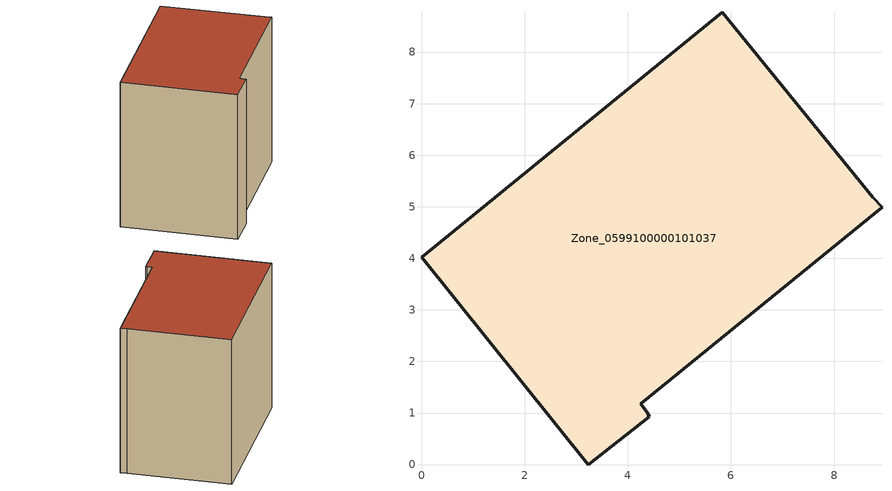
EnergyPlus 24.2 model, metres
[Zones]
Zone_0599100000101037
 floor ground (C_G): 0,4.02 5.83,8.77 8.75,5.19 8.93,4.99 4.25,1.18 4.39,1 4.42,0.93 3.23,0 z0
 wall outside (C_F): 3.23,0 4.42,0.93 4.39,1 4.25,1.18 8.93,4.99 8.75,5.19 5.83,8.77 0,4.02 3.23,0 z0:6.88
 roof outside (C_R): 5.83,8.77 0,4.02 3.23,0 4.42,0.93 4.39,1 4.25,1.18 8.93,4.99 8.75,5.19 z6.88
[BUILDING]
Pand.0599100000101037: North Axis=0; Terrain=City; Loads Convergence Tolerance Value=0.04; Temperature Convergence Tolerance Value=0.4; Solar Distribution=FullExterior; Maximum Number of Warmup Days=25; Minimum Number of Warmup Days=1
[Site:Location]
Rotterdam.The.Hague.AP_ZH_NLD Design_Conditions: Latitude=51.96; Longitude=4.45; Time Zone=1; Elevation=-4.5
[SITE:GROUNDTEMPERATURE:BUILDINGSURFACE]
18, 18, 18, 18, 18, 18, 18, 18, 18, 18, 18, 18
[MATERIAL] Thermal Absorptance=0.9; Solar Absorptance=0.7; Visible Absorptance=0.7
Name | Roughness | Thickness | Conductivity | Density | Specific Heat
G.TI.1946 | MediumSmooth | 0.15 | 1 | 540 | 1210
F.TI.1946 | Rough | 0.3 | 0.857143 | 1920 | 840
R.TI.1946 | MediumRough | 0.2 | 0.1 | 1500 | 1000
[CONSTRUCTION]
C_G: G.TI.1946
C_F: F.TI.1946
C_R: R.TI.1946
[ZONE]
Zone_0599100000101037: Type=1; Multiplier=1; Ceiling Height=Autocalculate; Volume=Autocalculate; Floor Area=autocalculate; Part of Total Floor Area=Yes
[ZONEINFILTRATION:DESIGNFLOWRATE]
Infil_Zone_0599100000101037: Zone or ZoneList or Space or SpaceList=Zone_0599100000101037; Schedule=AlwaysOn; Design Flow Rate Calculation Method=Flow/Area; Flow Rate per Floor Area=0.003; Constant Term Coefficient=1; Temperature Term Coefficient=0; Velocity Term Coefficient=0; Velocity Squared Term Coefficient=0
[HVACTEMPLATE:ZONE:IDEALLOADSAIRSYSTEM]
Zone_0599100000101037: Maximum Heating Supply Air Temperature=50; Minimum Cooling Supply Air Temperature=13; Maximum Heating Supply Air Humidity Ratio=0.0156; Minimum Cooling Supply Air Humidity Ratio=0.0077; Heating Limit=NoLimit; Cooling Limit=NoLimit; Dehumidification Control Type=ConstantSensibleHeatRatio; Cooling Sensible Heat Ratio=0.7; Dehumidification Setpoint=60; Humidification Control Type=None; Humidification Setpoint=30; Outdoor Air Method=None; Outdoor Air Flow Rate per Person=0.00944; Outdoor Air Flow Rate per Zone Floor Area=0; Outdoor Air Flow Rate per Zone=0; Demand Controlled Ventilation Type=None; Outdoor Air Economizer Type=NoEconomizer; Heat Recovery Type=None; Sensible Heat Recovery Effectiveness=0.7; Latent Heat Recovery Effectiveness=0.65
[ZONECONTROL:THERMOSTAT]
ThermostatControl_Zone_0599100000101037: Zone or ZoneList=Zone_0599100000101037; Control Type Schedule=DualSetpointControlType; Control 1=Thermostat_Zone_0599100000101037; Temperature Difference Between Cutout And Setpoint=0
[THERMOSTATSETPOINT:DUALSETPOINT]
Thermostat_Zone_0599100000101037: Heating Setpoint Temperature Schedule=HeatingSetpoint_Zone_0599100000101037; Cooling Setpoint Temperature Schedule=CoolingSetpoint_Zone_0599100000101037
[SCHEDULE:COMPACT]
HeatingSetpoint_Zone_0599100000101037: Through: 12/31, For: AllDays, Until: 24:00, 21
CoolingSetpoint_Zone_0599100000101037: Through: 12/31, For: AllDays, Until: 24:00, 24
DualSetpointControlType: Through: 12/31, For: AllDays, Until: 24:00, 4
AlwaysOn: Through: 12/31, For: AllDays, Until: 24:00, 1
